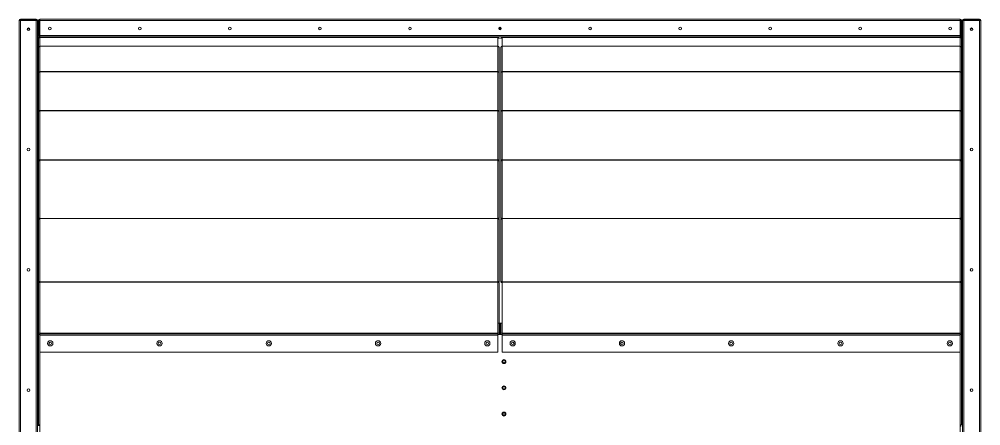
# Model space of a CAD drawing. Header units: millimetres. Extents: x -17070 to 49442, y -291348 to 30929.
# Drawn here: x 39667 to 41867, y 19187 to 20117 of the extents above; entities that cross this region are included whole.
import ezdxf

# ---------------------------------------------------------------- set-up
doc = ezdxf.new("R2010")
doc.units = ezdxf.units.MM

# ---------------------------------------------------------------- blocks, each defined once
blk = doc.blocks.new('2')
at = {"color": 7, "lineweight": 20, "ltscale": 0.001722}
for p, q in [((39669.8, 20113.8), (39666.7, 20113.8)), ((39705.6, 20113.8), (39708.7, 20113.8)), ((39713.8, 20113.8), (39713.8, 20116.9)), ((41819.6, 20113.8), (41819.6, 20116.9)), ((41827.8, 20113.8), (41824.7, 20113.8)), ((41863.6, 20113.8), (41866.7, 20113.8)), ((39713.8, 20080), (39713.8, 20076.9)), ((41819.6, 20080), (41819.6, 20076.9)), ((39710.7, 19514.7), (39713.8, 19514.7)), ((40764.7, 19514.7), (40761.6, 19514.7)), ((40768.7, 19514.7), (40771.8, 19514.7)), ((41822.7, 19514.7), (41819.6, 19514.7)), ((39710.7, 19399), (39713.8, 19399)), ((39710.7, 19395.9), (39713.8, 19395.9)), ((40764.7, 19399), (40761.6, 19399)), ((40768.7, 19399), (40771.8, 19399)), ((41822.7, 19399), (41819.6, 19399)), ((41822.7, 19395.9), (41819.6, 19395.9)), ((39710.7, 19189.5), (39713.8, 19189.5)), ((41822.7, 19189.5), (41819.6, 19189.5))]:
    blk.add_line(p, q, dxfattribs=at)
at = {"color": 7, "lineweight": 20}
for p, q in [((39666.7, 17872), (39666.7, 20113.8)), ((39669.8, 17872), (39669.8, 20113.8)), ((39705.6, 20113.8), (39705.6, 17872)), ((39708.7, 20113.8), (39708.7, 17872)), ((39713.8, 20116.9), (41819.6, 20116.9)), ((39713.8, 20113.8), (41819.6, 20113.8)), ((41824.7, 20113.8), (41824.7, 17872)), ((41827.8, 20113.8), (41827.8, 17872)), ((41863.6, 17872), (41863.6, 20113.8)), ((41866.7, 17872), (41866.7, 20113.8)), ((41819.6, 20080), (39713.8, 20080)), ((41819.6, 20076.9), (39713.8, 20076.9)), ((39713.8, 20075.5), (40761.6, 20075.5)), ((39713.8, 20075.4), (40761.6, 20075.4)), ((41819.6, 20075.5), (40771.8, 20075.5)), ((41819.6, 20075.4), (40771.8, 20075.4)), ((39713.8, 20055.2), (40761.6, 20055.2)), ((39713.8, 20055), (40761.6, 20055)), ((41819.6, 20055.2), (40771.8, 20055.2)), ((41819.6, 20055), (40771.8, 20055)), ((39713.8, 19997.3), (40761.6, 19997.3)), ((39713.8, 19997), (40761.6, 19997)), ((41819.6, 19997.3), (40771.8, 19997.3)), ((41819.6, 19997), (40771.8, 19997)), ((39713.8, 19908.1), (40761.6, 19908.1)), ((39713.8, 19907.7), (40761.6, 19907.7)), ((41819.6, 19908.1), (40771.8, 19908.1)), ((41819.6, 19907.7), (40771.8, 19907.7)), ((39713.8, 19795.1), (40761.6, 19795.1)), ((39713.8, 19794.5), (40761.6, 19794.5)), ((41819.6, 19795.1), (40771.8, 19795.1)), ((41819.6, 19794.5), (40771.8, 19794.5)), ((39713.8, 19661.6), (40761.6, 19661.6)), ((39713.8, 19661), (40761.6, 19661)), ((41819.6, 19661.6), (40771.8, 19661.6)), ((41819.6, 19661), (40771.8, 19661)), ((39713.8, 19516.5), (40761.6, 19516.5)), ((39713.8, 19515.7), (40761.6, 19515.7)), ((41819.6, 19516.5), (40771.8, 19516.5)), ((41819.6, 19515.7), (40771.8, 19515.7)), ((39713.8, 19399), (40761.6, 19399)), ((39713.8, 19397.7), (40761.6, 19397.7)), ((39713.8, 19394.9), (40761.6, 19394.9)), ((41819.6, 19399), (40771.8, 19399)), ((40771.8, 19397.7), (41819.6, 19397.7)), ((40771.8, 19394.9), (41819.6, 19394.9)), ((40761.6, 19355.9), (39713.8, 19355.9)), ((41819.6, 19355.9), (40771.8, 19355.9))]:
    blk.add_line(p, q, dxfattribs=at)
at = {"color": 7, "lineweight": 20, "ltscale": 0.000888889}
for p, q in [((39669.8, 20115.3), (39669.8, 20116.9)), ((41863.6, 20115.3), (41863.6, 20116.9)), ((39712.3, 20080), (39710.7, 20080)), ((41822.7, 20080), (41821.1, 20080)), ((39712.3, 19793.8), (39710.7, 19793.8)), ((40763.1, 19793.8), (40764.7, 19793.8)), ((40770.3, 19793.8), (40768.7, 19793.8)), ((41821.1, 19793.8), (41822.7, 19793.8)), ((39712.3, 19661.1), (39710.7, 19661.1)), ((40763.1, 19661.1), (40764.7, 19661.1)), ((40770.3, 19661.1), (40768.7, 19661.1)), ((41821.1, 19661.1), (41822.7, 19661.1)), ((39712.3, 19516.7), (39710.7, 19516.7)), ((40763.1, 19516.7), (40764.7, 19516.7)), ((40770.3, 19516.7), (40768.7, 19516.7)), ((41821.1, 19516.7), (41822.7, 19516.7))]:
    blk.add_line(p, q, dxfattribs=at)
at = {"color": 7, "lineweight": 20, "ltscale": 0.019889}
for p, q in [((39669.8, 20116.9), (39705.6, 20116.9)), ((39669.8, 20115.3), (39705.6, 20115.3)), ((39669.8, 20113.8), (39705.6, 20113.8)), ((41863.6, 20116.9), (41827.8, 20116.9)), ((41863.6, 20115.3), (41827.8, 20115.3)), ((41863.6, 20113.8), (41827.8, 20113.8))]:
    blk.add_line(p, q, dxfattribs=at)
at = {"color": 7, "lineweight": 20, "ltscale": 0.019444}
for p, q in [((39705.2, 20114.9), (39670.2, 20114.9)), ((41828.2, 20114.9), (41863.2, 20114.9))]:
    blk.add_line(p, q, dxfattribs=at)
at = {"color": 7, "lineweight": 20, "ltscale": 0.018778}
for p, q in [((39710.7, 20080), (39710.7, 20113.8)), ((39712.3, 20080), (39712.3, 20113.8)), ((39713.8, 20080), (39713.8, 20113.8)), ((41819.6, 20080), (41819.6, 20113.8)), ((41821.1, 20113.8), (41821.1, 20080)), ((41822.7, 20113.8), (41822.7, 20080))]:
    blk.add_line(p, q, dxfattribs=at)
at = {"color": 7, "lineweight": 20, "ltscale": 0.018333}
for p, q in [((39712.7, 20080.4), (39712.7, 20113.4)), ((41820.7, 20080.4), (41820.7, 20113.4))]:
    blk.add_line(p, q, dxfattribs=at)
at = {"color": 7, "lineweight": 20, "ltscale": 0.002043}
blk.add_line((40765.1, 20094.7), (40765.1, 20098.4), dxfattribs=at)
at = {"color": 7, "lineweight": 20, "ltscale": 0.001405}
for p, q in [((40765.7, 20097), (40765.7, 20094.4)), ((40767.7, 20097), (40767.7, 20094.4))]:
    blk.add_line(p, q, dxfattribs=at)
at = {"color": 7, "lineweight": 20, "ltscale": 0.00191}
blk.add_line((40768.3, 20094.7), (40768.3, 20098.2), dxfattribs=at)
at = {"color": 7, "lineweight": 20, "ltscale": 0.001085}
blk.add_line((39710.7, 20078), (39710.7, 20079.9), dxfattribs=at)
at = {"color": 7, "lineweight": 20, "ltscale": 0.000406364}
blk.add_line((39711.4, 20078), (39710.7, 20078), dxfattribs=at)
at = {"color": 7, "lineweight": 20, "ltscale": 0.002199}
blk.add_line((39710.7, 20076.4), (39710.7, 20072.4), dxfattribs=at)
at = {"color": 7, "lineweight": 20, "ltscale": 0.000116338}
for p, q in [((39710.9, 20076.4), (39710.7, 20076.4)), ((41822.5, 20076.4), (41822.7, 20076.4))]:
    blk.add_line(p, q, dxfattribs=at)
at = {"color": 7, "lineweight": 20, "ltscale": 9.81087e-05}
blk.add_line((39710.7, 20072.4), (39710.7, 20072.2), dxfattribs=at)
at = {"color": 7, "lineweight": 20, "ltscale": 0.011014}
for p, q in [((39710.7, 20072.2), (39710.7, 20052.4)), ((39713.8, 20075.2), (39713.8, 20055.4)), ((40761.6, 20055.4), (40761.6, 20075.2)), ((40771.8, 20075.2), (40771.8, 20055.4)), ((41819.6, 20055.4), (41819.6, 20075.2)), ((41822.7, 20052.4), (41822.7, 20072.2))]:
    blk.add_line(p, q, dxfattribs=at)
at = {"color": 7, "lineweight": 20, "ltscale": 0.000115093}
blk.add_line((39710.9, 20076.4), (39711.1, 20076.4), dxfattribs=at)
at = {"color": 7, "lineweight": 20, "ltscale": 2.06769e-05}
blk.add_line((39712.3, 20079.9), (39712.3, 20080), dxfattribs=at)
at = {"color": 7, "lineweight": 20, "ltscale": 0.00077743}
blk.add_line((39713.8, 20076.9), (39713.8, 20075.5), dxfattribs=at)
at = {"color": 7, "lineweight": 20, "ltscale": 2.77118e-05}
for p, q in [((39713.8, 20075.4), (39713.8, 20075.5)), ((40761.6, 20075.4), (40761.6, 20075.5)), ((40771.8, 20075.5), (40771.8, 20075.4)), ((41819.6, 20075.5), (41819.6, 20075.4))]:
    blk.add_line(p, q, dxfattribs=at)
at = {"color": 7, "lineweight": 20, "ltscale": 9.96622e-05}
for p, q in [((39713.8, 20075.2), (39713.8, 20075.4)), ((40761.6, 20075.2), (40761.6, 20075.4)), ((40771.8, 20075.2), (40771.8, 20075.4)), ((41819.6, 20075.2), (41819.6, 20075.4))]:
    blk.add_line(p, q, dxfattribs=at)
at = {"color": 7, "lineweight": 20, "ltscale": 0.000778012}
for p, q in [((39742.2, 20075.5), (39742.2, 20076.9)), ((41819.6, 20075.5), (41819.6, 20076.9))]:
    blk.add_line(p, q, dxfattribs=at)
at = {"color": 7, "lineweight": 20, "ltscale": 0.000777723}
for p, q in [((40246.7, 20075.5), (40246.7, 20076.9)), ((40286.7, 20075.5), (40286.7, 20076.9)), ((41246.7, 20075.5), (41246.7, 20076.9)), ((41286.7, 20075.5), (41286.7, 20076.9))]:
    blk.add_line(p, q, dxfattribs=at)
at = {"color": 7, "lineweight": 20, "ltscale": 0.000777794}
for p, q in [((40566.7, 20075.5), (40566.7, 20076.9)), ((40966.7, 20075.5), (40966.7, 20076.9))]:
    blk.add_line(p, q, dxfattribs=at)
at = {"color": 7, "lineweight": 20, "ltscale": 0.222222}
for p, q in [((40566.7, 20076.9), (40966.7, 20076.9)), ((40761.6, 19421.9), (40771.8, 19421.9))]:
    blk.add_line(p, q, dxfattribs=at)
at = {"color": 7, "lineweight": 20, "ltscale": 0.00022247}
blk.add_line((40966.7, 20075.5), (40966.7, 20075.9), dxfattribs=at)
at = {"color": 7, "lineweight": 20, "ltscale": 0.000777485}
blk.add_line((41791.2, 20076.9), (41791.2, 20075.5), dxfattribs=at)
at = {"color": 7, "lineweight": 20, "ltscale": 0.00040786}
blk.add_line((41822.7, 20078), (41821.9, 20078), dxfattribs=at)
at = {"color": 7, "lineweight": 20, "ltscale": 0.000115094}
blk.add_line((41822.5, 20076.4), (41822.3, 20076.4), dxfattribs=at)
at = {"color": 7, "lineweight": 20, "ltscale": 0.001112}
blk.add_line((41822.7, 20080), (41822.7, 20078), dxfattribs=at)
at = {"color": 7, "lineweight": 20, "ltscale": 0.002222}
blk.add_line((41822.7, 20072.4), (41822.7, 20076.4), dxfattribs=at)
at = {"color": 7, "lineweight": 20, "ltscale": 0.011429}
blk.add_line((41822.7, 20072.4), (41822.7, 20051.8), dxfattribs=at)
at = {"color": 7, "lineweight": 20, "ltscale": 3.42425e-05}
for p, q in [((39710.7, 20052.4), (39710.7, 20052.4)), ((40768.7, 20052.4), (40768.7, 20052.4))]:
    blk.add_line(p, q, dxfattribs=at)
at = {"color": 7, "lineweight": 20, "ltscale": 0.000313955}
for p, q in [((39710.7, 20051.8), (39710.7, 20052.4)), ((40768.7, 20051.8), (40768.7, 20052.4))]:
    blk.add_line(p, q, dxfattribs=at)
at = {"color": 7, "lineweight": 20, "ltscale": 0.031625}
for p, q in [((39710.7, 20051.8), (39710.7, 19994.9)), ((39713.8, 20054.7), (39713.8, 19997.7)), ((40761.6, 19997.7), (40761.6, 20054.7)), ((40764.7, 19994.9), (40764.7, 20051.8)), ((40768.7, 20051.8), (40768.7, 19994.9)), ((40771.8, 20054.7), (40771.8, 19997.7)), ((41819.6, 19997.7), (41819.6, 20054.7)), ((41822.7, 19994.9), (41822.7, 20051.8))]:
    blk.add_line(p, q, dxfattribs=at)
at = {"color": 7, "lineweight": 20, "ltscale": 9.98432e-05}
for p, q in [((39713.8, 20055.2), (39713.8, 20055.4)), ((40761.6, 20055.2), (40761.6, 20055.4)), ((40771.8, 20055.2), (40771.8, 20055.4)), ((41819.6, 20055.2), (41819.6, 20055.4))]:
    blk.add_line(p, q, dxfattribs=at)
at = {"color": 7, "lineweight": 20, "ltscale": 0.00010544}
for p, q in [((39713.8, 20055), (39713.8, 20055.2)), ((40761.6, 20055), (40761.6, 20055.2)), ((40771.8, 20055.2), (40771.8, 20055)), ((41819.6, 20055.2), (41819.6, 20055))]:
    blk.add_line(p, q, dxfattribs=at)
at = {"color": 7, "lineweight": 20, "ltscale": 0.000215453}
for p, q in [((39713.8, 20054.7), (39713.8, 20055)), ((40761.6, 20054.7), (40761.6, 20055)), ((40771.8, 20054.7), (40771.8, 20055)), ((41819.6, 20054.7), (41819.6, 20055))]:
    blk.add_line(p, q, dxfattribs=at)
at = {"color": 7, "lineweight": 20, "ltscale": 3.42442e-05}
for p, q in [((40764.6, 20052.4), (40764.7, 20052.4)), ((41822.6, 20052.4), (41822.7, 20052.4))]:
    blk.add_line(p, q, dxfattribs=at)
at = {"color": 7, "lineweight": 20, "ltscale": 0.014414}
blk.add_line((41822.7, 20026.4), (41822.7, 20052.4), dxfattribs=at)
at = {"color": 7, "lineweight": 20, "ltscale": 0.000140381}
for p, q in [((39710.9, 19994.9), (39710.7, 19994.9)), ((40768.9, 19994.9), (40768.7, 19994.9))]:
    blk.add_line(p, q, dxfattribs=at)
at = {"color": 7, "lineweight": 20, "ltscale": 0.000546998}
for p, q in [((39710.7, 19993.9), (39710.7, 19994.9)), ((40768.7, 19993.9), (40768.7, 19994.9))]:
    blk.add_line(p, q, dxfattribs=at)
at = {"color": 7, "lineweight": 20, "ltscale": 0.048698}
for p, q in [((39710.7, 19993.9), (39710.7, 19906.2)), ((39713.8, 19996.4), (39713.8, 19908.7)), ((40761.6, 19908.7), (40761.6, 19996.4)), ((40764.7, 19906.2), (40764.7, 19993.9)), ((40768.7, 19993.9), (40768.7, 19906.2)), ((40771.8, 19996.4), (40771.8, 19908.7)), ((41819.6, 19908.7), (41819.6, 19996.4)), ((41822.7, 19906.2), (41822.7, 19993.9))]:
    blk.add_line(p, q, dxfattribs=at)
at = {"color": 7, "lineweight": 20, "ltscale": 0.000215745}
for p, q in [((39713.8, 19997.3), (39713.8, 19997.7)), ((40761.6, 19997.3), (40761.6, 19997.7)), ((40771.8, 19997.3), (40771.8, 19997.7)), ((41819.6, 19997.3), (41819.6, 19997.7))]:
    blk.add_line(p, q, dxfattribs=at)
at = {"color": 7, "lineweight": 20, "ltscale": 0.000203219}
for p, q in [((39713.8, 19997), (39713.8, 19997.3)), ((40761.6, 19997), (40761.6, 19997.3)), ((40771.8, 19997.3), (40771.8, 19997)), ((41819.6, 19997.3), (41819.6, 19997))]:
    blk.add_line(p, q, dxfattribs=at)
at = {"color": 7, "lineweight": 20, "ltscale": 0.000332218}
for p, q in [((39713.8, 19996.4), (39713.8, 19997)), ((40761.6, 19996.4), (40761.6, 19997)), ((40771.8, 19996.4), (40771.8, 19997)), ((41819.6, 19996.4), (41819.6, 19997))]:
    blk.add_line(p, q, dxfattribs=at)
at = {"color": 7, "lineweight": 20, "ltscale": 0.000140383}
for p, q in [((40764.4, 19994.9), (40764.7, 19994.9)), ((41822.4, 19994.9), (41822.7, 19994.9))]:
    blk.add_line(p, q, dxfattribs=at)
at = {"color": 7, "lineweight": 20, "ltscale": 0.013095}
blk.add_line((41822.7, 19971.3), (41822.7, 19994.9), dxfattribs=at)
at = {"color": 7, "lineweight": 20, "ltscale": 0.001111}
for p, q in [((39708.7, 19902.9), (39710.7, 19902.9)), ((39710.7, 19885.8), (39708.7, 19885.8))]:
    blk.add_line(p, q, dxfattribs=at)
at = {"color": 7, "lineweight": 20, "ltscale": 0.000433251}
for p, q in [((39711.4, 19906.2), (39710.7, 19906.2)), ((40763.9, 19906.2), (40764.7, 19906.2)), ((40769.4, 19906.2), (40768.7, 19906.2)), ((41821.9, 19906.2), (41822.7, 19906.2))]:
    blk.add_line(p, q, dxfattribs=at)
at = {"color": 7, "lineweight": 20, "ltscale": 0.000751679}
for p, q in [((39710.7, 19904.9), (39710.7, 19906.2)), ((40768.7, 19904.9), (40768.7, 19906.2))]:
    blk.add_line(p, q, dxfattribs=at)
at = {"color": 7, "lineweight": 20, "ltscale": 0.061721}
for p, q in [((39710.7, 19904.9), (39710.7, 19793.8)), ((39713.8, 19906.9), (39713.8, 19795.8)), ((40761.6, 19795.8), (40761.6, 19906.9)), ((40764.7, 19793.8), (40764.7, 19904.9)), ((40768.7, 19904.9), (40768.7, 19793.8)), ((40771.8, 19906.9), (40771.8, 19795.8)), ((41819.6, 19795.8), (41819.6, 19906.9)), ((41822.7, 19793.8), (41822.7, 19904.9))]:
    blk.add_line(p, q, dxfattribs=at)
at = {"color": 7, "lineweight": 20, "ltscale": 0.000331768}
for p, q in [((39713.8, 19908.1), (39713.8, 19908.7)), ((40761.6, 19908.1), (40761.6, 19908.7)), ((40771.8, 19908.1), (40771.8, 19908.7)), ((41819.6, 19908.1), (41819.6, 19908.7))]:
    blk.add_line(p, q, dxfattribs=at)
at = {"color": 7, "lineweight": 20, "ltscale": 0.000251569}
for p, q in [((39713.8, 19907.7), (39713.8, 19908.1)), ((40761.6, 19907.7), (40761.6, 19908.1)), ((40771.8, 19908.1), (40771.8, 19907.7)), ((41819.6, 19908.1), (41819.6, 19907.7))]:
    blk.add_line(p, q, dxfattribs=at)
at = {"color": 7, "lineweight": 20, "ltscale": 0.000420498}
for p, q in [((39713.8, 19906.9), (39713.8, 19907.7)), ((40761.6, 19906.9), (40761.6, 19907.7)), ((40771.8, 19906.9), (40771.8, 19907.7)), ((41819.6, 19906.9), (41819.6, 19907.7))]:
    blk.add_line(p, q, dxfattribs=at)
at = {"color": 7, "lineweight": 20, "ltscale": 0.000288557}
blk.add_line((41819.6, 19906.9), (41819.6, 19907.4), dxfattribs=at)
at = {"color": 7, "lineweight": 20, "ltscale": 0.011063}
blk.add_line((41822.7, 19886.3), (41822.7, 19906.2), dxfattribs=at)
at = {"color": 7, "lineweight": 20, "ltscale": 0.000917392}
for p, q in [((39710.7, 19792.1), (39710.7, 19793.8)), ((40768.7, 19792.1), (40768.7, 19793.8))]:
    blk.add_line(p, q, dxfattribs=at)
at = {"color": 7, "lineweight": 20, "ltscale": 0.072788}
for p, q in [((39710.7, 19792.1), (39710.7, 19661.1)), ((39713.8, 19793.6), (39713.8, 19662.5)), ((40761.6, 19662.5), (40761.6, 19793.6)), ((40764.7, 19661.1), (40764.7, 19792.1)), ((40768.7, 19792.1), (40768.7, 19661.1)), ((40771.8, 19793.6), (40771.8, 19662.5)), ((41819.6, 19662.5), (41819.6, 19793.6)), ((41822.7, 19661.1), (41822.7, 19792.1))]:
    blk.add_line(p, q, dxfattribs=at)
at = {"color": 7, "lineweight": 20, "ltscale": 0.000222798}
for p, q in [((39712.3, 19793.4), (39712.3, 19793.8)), ((40763.1, 19793.4), (40763.1, 19793.8)), ((40770.3, 19793.4), (40770.3, 19793.8)), ((41821.1, 19793.4), (41821.1, 19793.8))]:
    blk.add_line(p, q, dxfattribs=at)
at = {"color": 7, "lineweight": 20, "ltscale": 0.000421068}
for p, q in [((39713.8, 19795.1), (39713.8, 19795.8)), ((40761.6, 19795.1), (40761.6, 19795.8)), ((40771.8, 19795.1), (40771.8, 19795.8)), ((41819.6, 19795.1), (41819.6, 19795.8))]:
    blk.add_line(p, q, dxfattribs=at)
at = {"color": 7, "lineweight": 20, "ltscale": 0.000340315}
for p, q in [((39713.8, 19794.5), (39713.8, 19795.1)), ((40761.6, 19794.5), (40761.6, 19795.1)), ((40771.8, 19795.1), (40771.8, 19794.5)), ((41819.6, 19795.1), (41819.6, 19794.5))]:
    blk.add_line(p, q, dxfattribs=at)
at = {"color": 7, "lineweight": 20, "ltscale": 0.000496562}
for p, q in [((39713.8, 19793.6), (39713.8, 19794.5)), ((40761.6, 19793.6), (40761.6, 19794.5)), ((40771.8, 19793.6), (40771.8, 19794.5)), ((41819.6, 19793.6), (41819.6, 19794.5))]:
    blk.add_line(p, q, dxfattribs=at)
at = {"color": 7, "lineweight": 20, "ltscale": 0.000672509}
blk.add_line((41819.6, 19793.6), (41819.6, 19794.8), dxfattribs=at)
at = {"color": 7, "lineweight": 20, "ltscale": 0.008488}
blk.add_line((41822.7, 19778.5), (41822.7, 19793.8), dxfattribs=at)
at = {"color": 7, "lineweight": 20, "ltscale": 0.001035}
blk.add_line((39710.7, 19659.2), (39710.7, 19661.1), dxfattribs=at)
at = {"color": 7, "lineweight": 20, "ltscale": 0.079194}
for p, q in [((39710.7, 19659.2), (39710.7, 19516.7)), ((39713.8, 19660.1), (39713.8, 19517.5)), ((40761.6, 19517.5), (40761.6, 19660.1)), ((40764.7, 19516.7), (40764.7, 19659.2)), ((40768.7, 19659.2), (40768.7, 19516.7)), ((40771.8, 19660.1), (40771.8, 19517.5)), ((41819.6, 19517.5), (41819.6, 19660.1)), ((41822.7, 19516.7), (41822.7, 19659.2))]:
    blk.add_line(p, q, dxfattribs=at)
at = {"color": 7, "lineweight": 20, "ltscale": 0.000643713}
for p, q in [((39712.3, 19660), (39712.3, 19661.1)), ((40763.1, 19660), (40763.1, 19661.1)), ((40770.3, 19660), (40770.3, 19661.1)), ((41821.1, 19660), (41821.1, 19661.1))]:
    blk.add_line(p, q, dxfattribs=at)
at = {"color": 7, "lineweight": 20, "ltscale": 0.00049589}
for p, q in [((39713.8, 19661.6), (39713.8, 19662.5)), ((40761.6, 19661.6), (40761.6, 19662.5)), ((40771.8, 19661.6), (40771.8, 19662.5)), ((41819.6, 19661.6), (41819.6, 19662.5))]:
    blk.add_line(p, q, dxfattribs=at)
at = {"color": 7, "lineweight": 20, "ltscale": 0.000346286}
for p, q in [((39713.8, 19661), (39713.8, 19661.6)), ((40761.6, 19661), (40761.6, 19661.6)), ((40771.8, 19661.6), (40771.8, 19661)), ((41819.6, 19661.6), (41819.6, 19661))]:
    blk.add_line(p, q, dxfattribs=at)
at = {"color": 7, "lineweight": 20, "ltscale": 0.000539607}
for p, q in [((39713.8, 19660.1), (39713.8, 19661)), ((40761.6, 19660.1), (40761.6, 19661)), ((40771.8, 19660.1), (40771.8, 19661)), ((41819.6, 19660.1), (41819.6, 19661))]:
    blk.add_line(p, q, dxfattribs=at)
at = {"color": 7, "lineweight": 20, "ltscale": 0.000971992}
blk.add_line((41819.6, 19660.1), (41819.6, 19661.8), dxfattribs=at)
at = {"color": 7, "lineweight": 20, "ltscale": 0.005451}
blk.add_line((41822.7, 19651.3), (41822.7, 19661.1), dxfattribs=at)
at = {"color": 7, "lineweight": 20, "ltscale": 0.001102}
for p, q in [((39710.7, 19514.7), (39710.7, 19516.7)), ((39712.3, 19514.7), (39712.3, 19516.7)), ((41821.1, 19514.7), (41821.1, 19516.7))]:
    blk.add_line(p, q, dxfattribs=at)
at = {"color": 7, "lineweight": 20, "ltscale": 0.064274}
for p, q in [((39710.7, 19514.7), (39710.7, 19399)), ((39713.8, 19514.7), (39713.8, 19399)), ((40761.6, 19399), (40761.6, 19514.7)), ((40764.7, 19399), (40764.7, 19514.7)), ((40771.8, 19514.7), (40771.8, 19399)), ((41819.6, 19399), (41819.6, 19514.7)), ((41822.7, 19399), (41822.7, 19514.7))]:
    blk.add_line(p, q, dxfattribs=at)
at = {"color": 7, "lineweight": 20, "ltscale": 0.000541128}
for p, q in [((39713.8, 19516.5), (39713.8, 19517.5)), ((40761.6, 19516.5), (40761.6, 19517.5)), ((40771.8, 19516.5), (40771.8, 19517.5)), ((41819.6, 19516.5), (41819.6, 19517.5))]:
    blk.add_line(p, q, dxfattribs=at)
at = {"color": 7, "lineweight": 20, "ltscale": 0.000447681}
for p, q in [((39713.8, 19515.7), (39713.8, 19516.5)), ((40761.6, 19515.7), (40761.6, 19516.5)), ((40771.8, 19516.5), (40771.8, 19515.7)), ((41819.6, 19516.5), (41819.6, 19515.7))]:
    blk.add_line(p, q, dxfattribs=at)
at = {"color": 7, "lineweight": 20, "ltscale": 0.000560392}
for p, q in [((39713.8, 19514.7), (39713.8, 19515.7)), ((40761.6, 19514.7), (40761.6, 19515.7)), ((40771.8, 19514.7), (40771.8, 19515.7)), ((41819.6, 19514.7), (41819.6, 19515.7))]:
    blk.add_line(p, q, dxfattribs=at)
at = {"color": 7, "lineweight": 20, "ltscale": 0.001318}
blk.add_line((41819.6, 19514.7), (41819.6, 19517.1), dxfattribs=at)
at = {"color": 7, "lineweight": 20, "ltscale": 0.001976}
blk.add_line((41822.7, 19513.1), (41822.7, 19516.7), dxfattribs=at)
at = {"color": 7, "lineweight": 20, "ltscale": 0.014444}
for p, q in [((40765.7, 19421.9), (40765.7, 19395.9)), ((40767.7, 19421.9), (40767.7, 19395.9))]:
    blk.add_line(p, q, dxfattribs=at)
at = {"color": 7, "lineweight": 20, "ltscale": 0.012694}
blk.add_line((40768.7, 19421.9), (40768.7, 19399), dxfattribs=at)
at = {"color": 7, "lineweight": 20, "ltscale": 0.00175}
for p, q in [((39710.7, 19399), (39710.7, 19395.9)), ((40761.6, 19395.9), (40761.6, 19399)), ((41819.6, 19395.9), (41819.6, 19399)), ((41822.7, 19395.9), (41822.7, 19399))]:
    blk.add_line(p, q, dxfattribs=at)
at = {"color": 7, "lineweight": 20, "ltscale": 0.114667}
for p, q in [((39710.7, 19395.9), (39710.7, 19189.5)), ((41819.6, 19189.5), (41819.6, 19395.9)), ((41822.7, 19189.5), (41822.7, 19395.9))]:
    blk.add_line(p, q, dxfattribs=at)
at = {"color": 7, "lineweight": 20, "ltscale": 0.000741427}
for p, q in [((39713.8, 19399), (39713.8, 19397.7)), ((40761.6, 19399), (40761.6, 19397.7)), ((40771.8, 19397.7), (40771.8, 19399)), ((41819.6, 19397.7), (41819.6, 19399))]:
    blk.add_line(p, q, dxfattribs=at)
at = {"color": 7, "lineweight": 20, "ltscale": 0.001532}
for p, q in [((39713.8, 19394.9), (39713.8, 19397.7)), ((40761.6, 19394.9), (40761.6, 19397.7)), ((40771.8, 19394.9), (40771.8, 19397.7)), ((41819.6, 19394.9), (41819.6, 19397.7))]:
    blk.add_line(p, q, dxfattribs=at)
at = {"color": 7, "lineweight": 20, "ltscale": 0.021671}
for p, q in [((39713.8, 19355.9), (39713.8, 19394.9)), ((40761.6, 19355.9), (40761.6, 19394.9)), ((40771.8, 19394.9), (40771.8, 19355.9)), ((41819.6, 19394.9), (41819.6, 19355.9))]:
    blk.add_line(p, q, dxfattribs=at)
at = {"color": 7, "lineweight": 20, "ltscale": 0.005667}
blk.add_line((40771.8, 19395.9), (40761.6, 19395.9), dxfattribs=at)
at = {"color": 7, "lineweight": 20, "ltscale": 0.092472}
blk.add_line((39713.8, 19355.9), (39713.8, 19189.5), dxfattribs=at)
at = {"color": 7, "lineweight": 20, "ltscale": 0.001327}
blk.add_line((39710.7, 19187.1), (39710.7, 19189.5), dxfattribs=at)
at = {"color": 7, "lineweight": 20, "ltscale": 0.00111}
blk.add_line((39712.2, 19187.5), (39712.2, 19189.5), dxfattribs=at)
at = {"color": 7, "lineweight": 20, "ltscale": 0.0225}
for p, q in [((39713.8, 19189.5), (39713.8, 19149)), ((41819.6, 19149), (41819.6, 19189.5))]:
    blk.add_line(p, q, dxfattribs=at)
at = {"color": 7, "lineweight": 20, "ltscale": 0.001987}
blk.add_line((41820.7, 19185.9), (41820.7, 19189.5), dxfattribs=at)
at = {"color": 7, "lineweight": 20}
for centre, radius in [((39687.7, 20093.9), 3), ((39736.7, 20095.9), 3), ((39942.7, 20095.9), 3), ((40148.7, 20095.9), 3), ((40354.7, 20095.9), 3), ((40560.7, 20095.9), 3), ((40766.7, 20095.9), 3), ((40972.7, 20095.9), 3), ((41178.7, 20095.9), 3), ((41384.7, 20095.9), 3), ((41590.7, 20095.9), 3), ((41796.7, 20095.9), 3), ((41845.7, 20093.9), 3), ((39687.7, 19818.9), 3), ((41845.7, 19818.9), 3), ((39687.7, 19543.9), 3), ((41845.7, 19543.9), 3), ((39737.7, 19375.9), 6), ((39737.7, 19375.9), 3), ((39987.7, 19375.9), 6), ((39987.7, 19375.9), 3), ((40237.7, 19375.9), 6), ((40237.7, 19375.9), 3), ((40487.7, 19375.9), 6), ((40487.7, 19375.9), 3), ((40737.7, 19375.9), 6), ((40737.7, 19375.9), 3), ((40795.7, 19375.9), 6), ((40795.7, 19375.9), 3), ((41045.7, 19375.9), 6), ((41045.7, 19375.9), 3), ((41295.7, 19375.9), 6), ((41295.7, 19375.9), 3), ((41545.7, 19375.9), 6), ((41545.7, 19375.9), 3), ((41795.7, 19375.9), 6), ((41795.7, 19375.9), 3), ((40775.7, 19334.2), 4.5), ((40775.7, 19334.2), 3), ((40775.7, 19274.2), 4.5), ((40775.7, 19274.2), 3), ((39687.7, 19268.9), 3), ((41845.7, 19268.9), 3), ((40775.7, 19214.2), 4.5), ((40775.7, 19214.2), 3)]:
    blk.add_circle(centre, radius, dxfattribs=at)
for centre, radius, start, end in [((39669.8, 20113.8), 3.1, 90, 180), ((39669.8, 20113.8), 1.5, 90, 180), ((39670.2, 20113.4), 1.5, 90, 164.5338), ((39705.2, 20113.4), 1.5, 15.466, 90), ((39705.6, 20113.8), 3.1, 0, 90), ((39705.6, 20113.8), 1.5, 0, 90), ((39705.2, 20113.4), 3.5, 0, 0.5932), ((39713.8, 20113.8), 3.1, 90, 180), ((39713.8, 20113.8), 1.5, 90, 180), ((39714.2, 20113.4), 1.5, 105.466, 180), ((41819.6, 20113.8), 3.1, 0, 90), ((41819.6, 20113.8), 1.5, 0, 90), ((41819.2, 20113.4), 1.5, 0, 74.534), ((41819.2, 20113.4), 3.5, 0, 0.7625), ((41827.8, 20113.8), 3.1, 90, 180), ((41828.2, 20113.4), 3.5, 179.4068, 180), ((41827.8, 20113.8), 1.5, 90, 180), ((41828.2, 20113.4), 1.5, 90, 164.534), ((41863.2, 20113.4), 1.5, 15.4662, 90), ((41863.6, 20113.8), 3.1, 0, 90), ((41863.6, 20113.8), 1.5, 0, 90), ((39687.7, 20091.9), 3, 19.4765, 160.5311), ((40766.7, 20097.3), 3, 193.4709, 346.4937), ((40769.2, 20097), 3.5, 147.8038, 180), ((40769.2, 20097), 1.5, 118.7145, 180), ((41845.7, 20091.9), 3, 19.4689, 160.5235), ((39713.8, 20080), 3.1, 180, 270), ((39713.8, 20078), 3.1, 180, 244.5854), ((39710.5, 20078.2), 1.84, 274.0859, 286.8221), ((39713.8, 20072.4), 3.1, 90, 180), ((39713.8, 20080), 1.5, 180, 270), ((39713.8, 20078), 1.5, 214.0357, 270), ((39714.2, 20080.4), 1.5, 180, 254.5338), ((40761.6, 20072.4), 3.1, 0, 90), ((40771.8, 20072.4), 3.1, 90, 180), ((41819.2, 20080.4), 1.5, 285.397, 0), ((41819.6, 20080), 1.5, 270, 0), ((41819.6, 20080), 3.1, 270, 0), ((41819.6, 20078), 1.5, 270, 325.9919), ((41819.6, 20072.4), 3.1, 0, 90), ((41819.6, 20078), 3.1, 295.4146, 0), ((41822.8, 20078.2), 1.84, 253.1779, 265.9141), ((41819.2, 20080.4), 3.5, 359.2375, 0), ((41819.2, 20071.4), 3.5, 0, 0.7178), ((41819.6, 19897.9), 3.1, 359.0866, 0), ((39705.2, 19880.4), 3.5, 359.4068, 0), ((39705.6, 19871.8), 3.1, 0, 0.6302), ((41819.6, 19880.4), 3.1, 0, 0.9007), ((41819.2, 19860.4), 3.5, 0, 1.943), ((41819.2, 19745.4), 3.5, 0, 2.1677), ((41819.6, 19652.7), 3.1, 0, 0.7325)]:
    blk.add_arc(centre, radius, start, end, dxfattribs=at)
for centre, major_axis, ratio, start_param, end_param in [((39713.8, 20072.2), (-3.1, 0), 0.983909, 4.712389, 6.283185), ((39713.8, 20077.4), (3.1, 0), 0.890814, 3.511257, 4.162602), ((40761.6, 20072.2), (3.1, 0), 0.983909, 0, 1.570796), ((40771.8, 20072.2), (-3.1, 0), 0.983909, 4.712389, 6.283185), ((41819.6, 20072.2), (3.1, 0), 0.983909, 0, 1.570796), ((41819.6, 20077.4), (-3.1, 0), 0.890814, 2.120584, 2.771929), ((39713.8, 20052.4), (-3.1, 0), 0.983909, 4.712389, 6.283185), ((39713.8, 20051.8), (-3.1, 0), 0.922686, 4.712389, 6.283185), ((40761.6, 20052.4), (3.1, 0), 0.983909, 0, 1.570796), ((40761.6, 20051.8), (3.1, 0), 0.922686, 0, 1.570796), ((40771.8, 20052.4), (-3.1, 0), 0.983909, 4.712389, 6.283185), ((40771.8, 20051.8), (-3.1, 0), 0.922686, 4.712389, 6.283185), ((41819.6, 20052.4), (3.1, 0), 0.983909, 0, 1.570796), ((41819.6, 20051.8), (3.1, 0), 0.922686, 0, 1.570796), ((39713.8, 19994.9), (-3.1, 0), 0.922686, 4.712389, 6.283185), ((39713.8, 19993.9), (-3.1, 0), 0.804688, 4.712389, 6.283185), ((40761.6, 19994.9), (3.1, 0), 0.922686, 0, 1.570796), ((40761.6, 19993.9), (3.1, 0), 0.804688, 0, 1.570796), ((40771.8, 19994.9), (-3.1, 0), 0.922686, 4.712389, 6.283185), ((40771.8, 19993.9), (-3.1, 0), 0.804688, 4.712389, 6.283185), ((41819.6, 19994.9), (3.1, 0), 0.922686, 0, 1.570796), ((41819.6, 19993.9), (3.1, 0), 0.804688, 0, 1.570796), ((39712.2, 19888.1), (3.5, 0), 0.087156, 2.013707, 3.141593), ((39713.8, 19906.2), (-3.1, 0), 0.804688, 4.712389, 6.283185), ((39713.8, 19904.9), (-3.1, 0), 0.658616, 4.712389, 6.283185), ((39713.8, 19906.2), (-1.5, 0), 0.804688, 4.712389, 5.879259), ((40761.6, 19906.2), (3.1, 0), 0.804688, 0, 1.570796), ((40761.6, 19906.2), (1.5, 0), 0.804688, 0.403927, 1.570796), ((40761.6, 19904.9), (3.1, 0), 0.658616, 0, 1.570796), ((40771.8, 19906.2), (-3.1, 0), 0.804688, 4.712389, 6.283185), ((40771.8, 19904.9), (-3.1, 0), 0.658616, 4.712389, 6.283185), ((40771.8, 19906.2), (-1.5, 0), 0.804688, 4.712389, 5.879259), ((41819.6, 19906.2), (3.1, 0), 0.804688, 0, 1.570796), ((41819.6, 19906.2), (1.5, 0), 0.804688, 0.403927, 1.570796), ((41819.6, 19904.9), (3.1, 0), 0.658616, 0, 1.570796), ((41819.6, 19898.2), (3.1, 0), 0.890814, 6.267302, 6.283185), ((41819.6, 19880.3), (3.1, 0), 0.999869, 0, 0.015692), ((41819.6, 19880.3), (3.1, 0), 0.99919, 6.283185, 6.288293), ((41819.6, 19878.8), (3.1, 0), 0.999869, 0, 0.014283), ((41819.6, 19878.5), (3.1, 0), 0.962458, 0, 0.014203), ((41819.6, 19877.8), (3.1, 0), 0.979986, 6.283185, 6.290388), ((41819.6, 19865.8), (3.1, 0), 0.955301, 6.283185, 6.298337), ((41819.6, 19852.1), (3.1, 0), 0.962458, 0, 0.013071), ((41819.6, 19851.4), (3.1, 0), 0.901261, 0, 0.012948), ((41819.6, 19848.1), (3.1, 0), 0.932158, 6.283185, 6.289856), ((41819.6, 19809.2), (3.1, 0), 0.901261, 0, 0.012067), ((41819.6, 19808.1), (3.1, 0), 0.760427, 0, 0.011727), ((39713.8, 19793.8), (-3.1, 0), 0.658616, 4.712389, 6.283185), ((39713.8, 19792.1), (-3.1, 0), 0.461013, 4.712389, 6.283185), ((39713.8, 19793.8), (-1.5, 0), 0.658616, 4.712389, 6.283185), ((40761.6, 19793.8), (3.1, 0), 0.658616, 0, 1.570796), ((40761.6, 19793.8), (1.5, 0), 0.658616, 0, 1.570796), ((40761.6, 19792.1), (3.1, 0), 0.461013, 0, 1.570796), ((40771.8, 19793.8), (-3.1, 0), 0.658616, 4.712389, 6.283185), ((40771.8, 19792.1), (-3.1, 0), 0.461013, 4.712389, 6.283185), ((40771.8, 19793.8), (-1.5, 0), 0.658616, 4.712389, 6.283185), ((41819.6, 19793.8), (3.1, 0), 0.658616, 0, 1.570796), ((41819.6, 19793.8), (1.5, 0), 0.658616, 0, 1.570796), ((41819.6, 19792.1), (3.1, 0), 0.461013, 0, 1.570796), ((41819.6, 19744.9), (3.1, 0), 0.760427, 0, 0.011065), ((41819.6, 19743.5), (3.1, 0), 0.637094, 0, 0.010592), ((41819.6, 19668.5), (3.1, 0), 0.637094, 0, 0.010145), ((39713.8, 19661.1), (-3.1, 0), 0.461013, 4.712389, 6.283185), ((39713.8, 19659.2), (-3.1, 0), 0.259944, 4.712389, 6.283185), ((39713.8, 19661.1), (-1.5, 0), 0.461013, 4.712389, 6.283185), ((40761.6, 19661.1), (3.1, 0), 0.461013, 0, 1.570796), ((40761.6, 19661.1), (1.5, 0), 0.461013, 0, 1.570796), ((40761.6, 19659.2), (3.1, 0), 0.259944, 0, 1.570796), ((40771.8, 19661.1), (-3.1, 0), 0.461013, 4.712389, 6.283185), ((40771.8, 19659.2), (-3.1, 0), 0.259944, 4.712389, 6.283185), ((40771.8, 19661.1), (-1.5, 0), 0.461013, 4.712389, 6.283185), ((41819.6, 19661.1), (3.1, 0), 0.461013, 0, 1.570796), ((41819.6, 19661.1), (1.5, 0), 0.461013, 0, 1.570796), ((41819.6, 19659.2), (3.1, 0), 0.259944, 0, 1.570796), ((41819.6, 19666.8), (3.1, 0), 0.418708, 0, 0.008418), ((41819.6, 19652.5), (3.1, 0), 0.981757, 0, 0.012727), ((41819.6, 19652.3), (-3.1, 0), 0.918237, 3.141593, 3.147348), ((41819.6, 19641.6), (3.1, 0), 0.981757, 0, 0.011815), ((41819.6, 19640.9), (3.1, 0), 0.855366, 0, 0.011565), ((41819.6, 19632.7), (-3.1, 0), 0.885841, 3.141593, 3.146054), ((41819.6, 19611.3), (3.1, 0), 0.855366, 0, 0.01089), ((41819.6, 19610.1), (3.1, 0), 0.765801, 0, 0.010647), ((41819.6, 19578.4), (3.1, 0), 0.418708, 0, 0.00812), ((41819.6, 19576.5), (3.1, 0), 0.255896, 0, 0.005156), ((41819.6, 19573.3), (3.1, 0), 0.765801, 0, 0.009757), ((41819.6, 19571.8), (3.1, 0), 0.496054, 0, 0.008265), ((39713.8, 19516.7), (-3.1, 0), 0.259944, 4.712389, 6.283185), ((39713.8, 19516.7), (-1.5, 0), 0.259944, 4.712389, 6.283185), ((40761.6, 19516.7), (3.1, 0), 0.259944, 0, 1.570796), ((40761.6, 19516.7), (1.5, 0), 0.259944, 0, 1.570796), ((40771.8, 19516.7), (-3.1, 0), 0.259944, 4.712389, 6.283185), ((40771.8, 19516.7), (-1.5, 0), 0.259944, 4.712389, 6.283185), ((41819.6, 19516.7), (3.1, 0), 0.259944, 0, 1.570796), ((41819.6, 19516.7), (1.5, 0), 0.259944, 0, 1.570796), ((41819.6, 19522.1), (3.1, 0), 0.496054, 0, 0.008372), ((41819.6, 19520.3), (3.1, 0), 0.357024, 0, 0.006698), ((41819.6, 19482.4), (3.1, 0), 0.255896, 0, 0.005019), ((41819.6, 19462.2), (3.1, 0), 0.357024, 0, 0.006459)]:
    blk.add_ellipse(centre, major_axis=major_axis, ratio=ratio, start_param=start_param, end_param=end_param, dxfattribs=at)

msp = doc.modelspace()

# ---------------------------------------------------------------- block references
msp.add_blockref('2', (0, 0))

doc.saveas('drawing.dxf')
